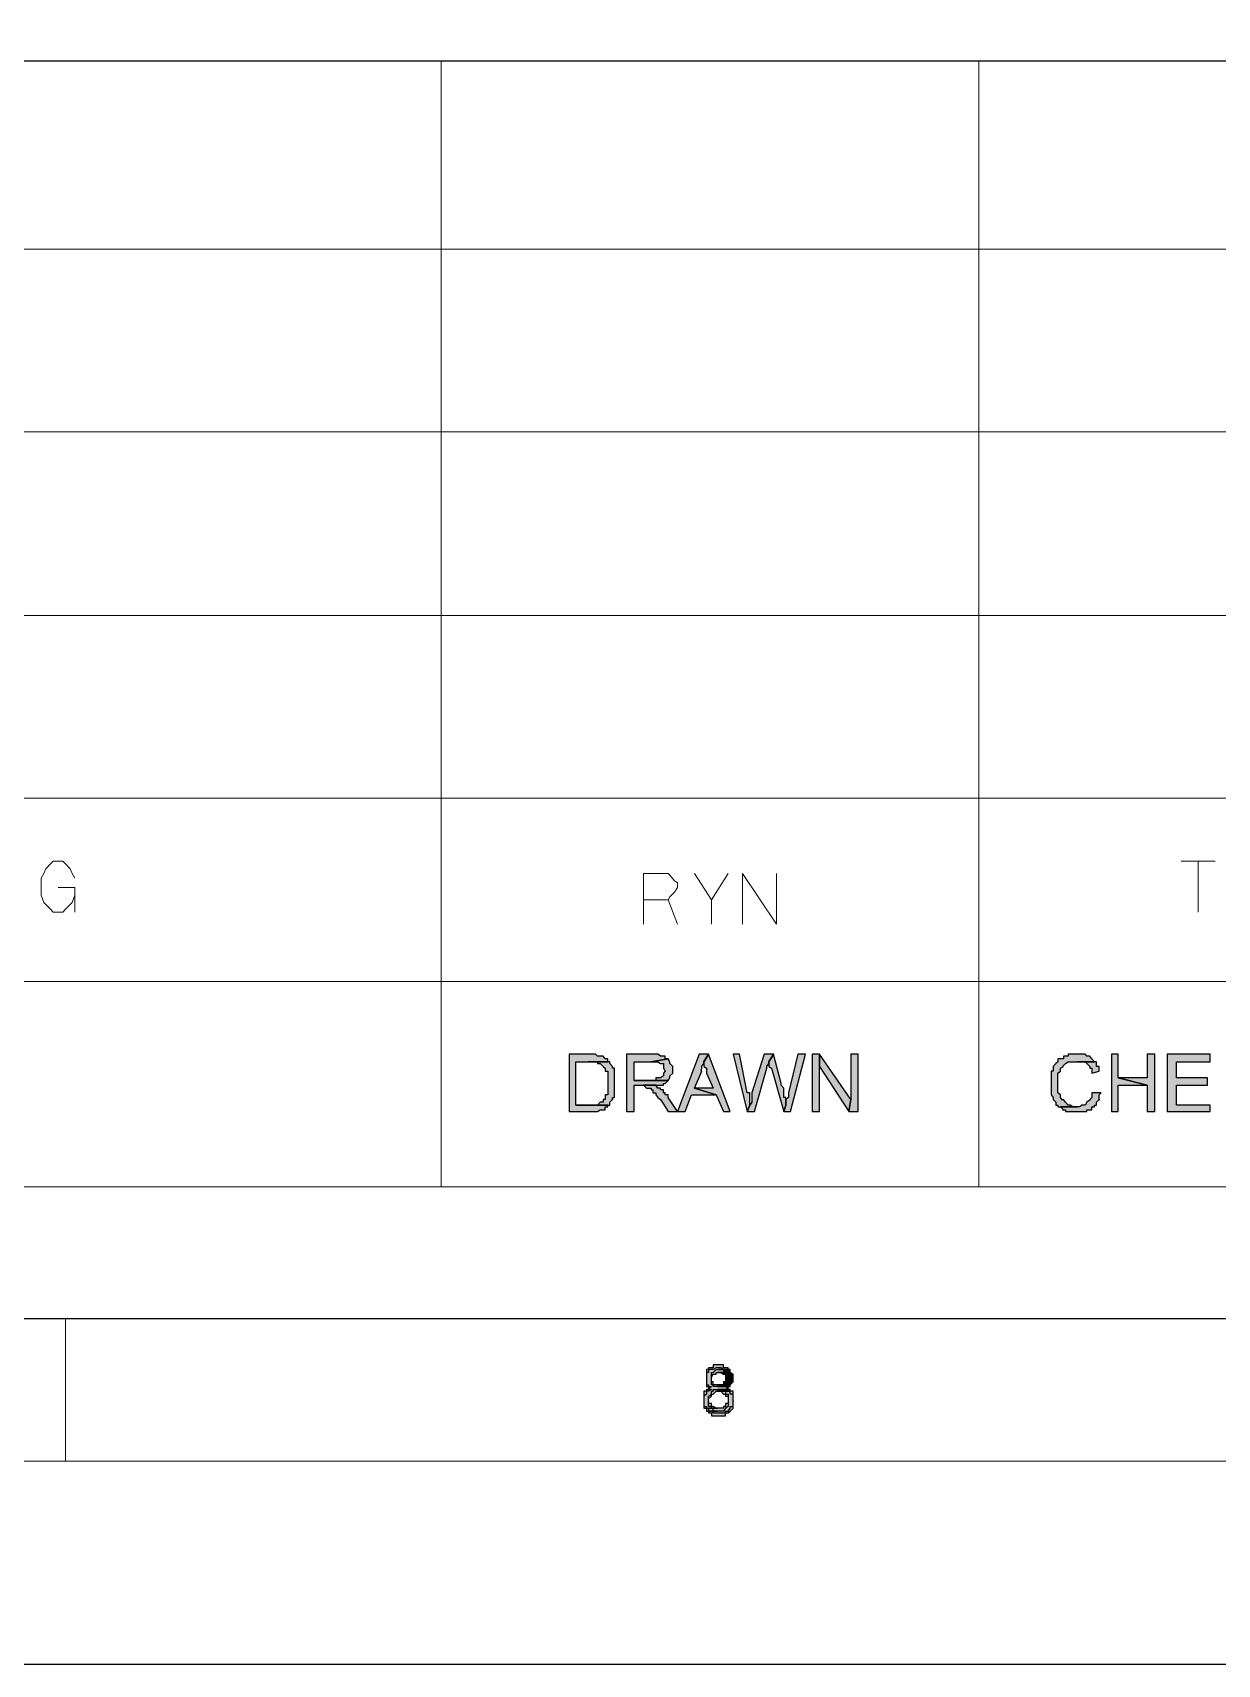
# Model space of a CAD drawing. Header units: millimetres. Extents: x 3 to 291, y 6 to 496.
# Drawn here: x 170.15 to 190.97, y 292.69 to 321.36 of the extents above; entities that cross this region are included whole.
import ezdxf

# ---------------------------------------------------------------- set-up
doc = ezdxf.new("R2010")
doc.units = ezdxf.units.MM
doc.layers.get('0').update_dxf_attribs({"linetype": 'CONTINUOUS'})

msp = doc.modelspace()

# ---------------------------------------------------------------- hatches: boundary and pattern name
for points in [[(179.907, 303.413), (179.576, 303.413), (179.576, 302.404), (179.907, 302.404), (179.956, 302.404), (179.99, 302.404), (180.039, 302.404), (180.072, 302.404), (180.122, 302.437), (180.172, 302.437), (180.205, 302.437), (180.205, 302.486), (180.254, 302.486), (180.254, 302.519), (179.692, 302.519), (179.692, 303.28), (179.907, 303.28), (180.254, 303.28), (180.254, 303.33), (180.205, 303.33), (180.172, 303.38), (180.122, 303.38), (180.072, 303.38), (180.039, 303.413), (179.99, 303.413), (179.956, 303.413)], [(181.015, 303.413), (180.585, 303.413), (180.585, 302.404), (180.717, 302.404), (180.717, 302.867), (180.883, 302.867), (181.098, 302.867), (181.131, 302.867), (181.181, 302.867), (181.23, 302.867), (181.23, 302.9), (181.263, 302.9), (181.313, 302.95), (180.717, 302.95), (180.717, 303.28), (181.015, 303.28), (181.313, 303.33), (181.263, 303.33), (181.263, 303.38), (181.23, 303.38), (181.181, 303.38), (181.131, 303.413), (181.098, 303.413), (181.048, 303.413)], [(181.313, 303.33), (181.015, 303.28), (181.048, 303.28), (181.098, 303.28), (181.131, 303.28), (181.181, 303.247), (181.23, 303.247), (181.23, 303.198), (181.23, 303.165), (181.263, 303.115), (181.23, 303.082), (181.23, 303.032), (181.181, 302.999), (181.131, 302.999), (181.098, 302.999), (181.098, 302.95), (181.048, 302.95), (181.015, 302.95), (180.717, 302.95), (181.313, 302.95), (181.346, 302.999), (181.346, 303.032), (181.396, 303.082), (181.396, 303.115), (181.396, 303.165), (181.396, 303.198), (181.346, 303.247), (181.346, 303.28)], [(182.025, 303.413), (181.859, 303.413), (181.479, 302.404), (181.611, 302.404), (181.727, 302.701), (182.157, 302.701), (181.776, 302.817), (181.909, 303.115), (181.892, 303.115), (181.909, 303.165), (181.909, 303.198), (181.892, 303.198), (181.942, 303.247), (181.942, 303.28)], [(182.025, 303.413), (181.942, 303.28), (181.942, 303.247), (181.942, 303.198), (181.991, 303.165), (181.991, 303.115), (181.991, 303.082), (182.107, 302.817), (181.776, 302.817), (182.157, 302.701), (182.289, 302.404), (182.405, 302.404)], [(182.57, 303.413), (182.455, 303.413), (182.703, 302.404), (182.752, 302.519), (182.752, 302.569), (182.752, 302.619), (182.752, 302.652), (182.752, 302.701), (182.752, 302.734), (182.703, 302.734)], [(183.166, 303.413), (183.001, 303.413), (182.786, 302.734), (182.786, 302.701), (182.786, 302.652), (182.786, 302.619), (182.786, 302.569), (182.752, 302.519), (182.703, 302.404), (182.835, 302.404), (183.05, 303.165), (183.05, 303.198), (183.083, 303.247), (183.083, 303.28)], [(183.166, 303.413), (183.083, 303.28), (183.083, 303.247), (183.083, 303.198), (183.133, 303.165), (183.348, 302.404), (183.381, 302.519), (183.381, 302.569), (183.381, 302.619), (183.381, 302.652), (183.348, 302.652), (183.348, 302.701), (183.348, 302.734), (183.348, 302.784), (183.348, 302.817), (183.298, 302.867), (183.298, 302.9)], [(183.729, 303.413), (183.596, 303.413), (183.431, 302.734), (183.431, 302.701), (183.431, 302.652), (183.381, 302.619), (183.381, 302.569), (183.381, 302.519), (183.348, 302.404), (183.464, 302.404)], [(183.977, 303.413), (183.844, 303.413), (183.844, 302.404), (183.977, 302.404), (183.977, 303.198)], [(183.977, 303.413), (183.977, 303.198), (184.49, 302.404), (184.523, 302.619)], [(184.655, 303.413), (184.523, 303.413), (184.523, 302.619), (184.49, 302.404), (184.655, 302.404)], [(188.51, 303.413), (188.46, 303.413), (188.427, 303.413), (188.378, 303.413), (188.345, 303.413), (188.345, 303.38), (188.295, 303.38), (188.262, 303.38), (188.262, 303.33), (188.212, 303.33), (188.163, 303.33), (188.163, 303.28), (188.129, 303.247), (188.08, 303.198), (188.08, 303.165), (188.08, 303.115), (188.047, 303.115), (188.047, 303.082), (188.047, 303.032), (188.047, 302.999), (188.047, 302.95), (188.047, 302.9), (188.047, 302.867), (188.047, 302.817), (188.047, 302.784), (188.047, 302.734), (188.047, 302.701), (188.08, 302.652), (188.08, 302.619), (188.129, 302.569), (188.129, 302.519), (188.163, 302.519), (188.163, 302.486), (188.212, 302.486), (188.51, 302.486), (188.46, 302.486), (188.427, 302.486), (188.378, 302.519), (188.345, 302.519), (188.295, 302.569), (188.262, 302.619), (188.245, 302.602), (188.212, 302.652), (188.212, 302.701), (188.163, 302.734), (188.163, 302.784), (188.163, 302.817), (188.163, 302.867), (188.163, 302.9), (188.163, 302.95), (188.163, 302.999), (188.163, 303.032), (188.163, 303.082), (188.212, 303.115), (188.212, 303.165), (188.262, 303.198), (188.245, 303.198), (188.295, 303.247), (188.345, 303.28), (188.378, 303.28), (188.427, 303.28), (188.46, 303.28), (188.51, 303.28), (188.808, 303.28), (188.758, 303.33), (188.725, 303.38), (188.675, 303.38), (188.642, 303.413), (188.593, 303.413), (188.543, 303.413)], [(189.221, 303.413), (189.106, 303.413), (189.106, 302.404), (189.221, 302.404), (189.221, 302.867), (189.734, 302.867), (189.221, 302.999)], [(189.867, 303.413), (189.734, 303.413), (189.734, 302.999), (189.221, 302.999), (189.734, 302.867), (189.734, 302.404), (189.867, 302.404)], [(190.843, 303.413), (190.082, 303.413), (190.082, 302.404), (190.843, 302.404), (190.843, 302.519), (190.247, 302.519), (190.247, 302.867), (190.793, 302.867), (190.793, 302.999), (190.247, 302.999), (190.247, 303.28), (190.843, 303.28)], [(180.254, 303.28), (179.907, 303.28), (179.956, 303.28), (179.99, 303.28), (180.039, 303.28), (180.072, 303.28), (180.072, 303.247), (180.122, 303.247), (180.172, 303.198), (180.205, 303.165), (180.205, 303.115), (180.254, 303.115), (180.254, 303.082), (180.254, 303.032), (180.254, 302.999), (180.254, 302.95), (180.254, 302.9), (180.254, 302.867), (180.254, 302.817), (180.254, 302.784), (180.254, 302.734), (180.254, 302.701), (180.205, 302.701), (180.205, 302.652), (180.205, 302.619), (180.172, 302.619), (180.172, 302.569), (180.122, 302.569), (180.072, 302.519), (180.039, 302.519), (179.99, 302.519), (179.956, 302.519), (179.907, 302.519), (179.692, 302.519), (180.254, 302.519), (180.287, 302.519), (180.287, 302.569), (180.337, 302.619), (180.337, 302.602), (180.337, 302.652), (180.37, 302.652), (180.37, 302.701), (180.37, 302.734), (180.37, 302.784), (180.37, 302.817), (180.37, 302.867), (180.37, 302.9), (180.37, 302.95), (180.37, 302.999), (180.37, 303.032), (180.37, 303.082), (180.37, 303.115), (180.37, 303.165), (180.337, 303.165), (180.337, 303.198), (180.287, 303.247), (180.287, 303.28)], [(188.808, 303.28), (188.51, 303.28), (188.543, 303.28), (188.593, 303.28), (188.642, 303.28), (188.675, 303.247), (188.725, 303.198), (188.725, 303.165), (188.758, 303.165), (188.758, 303.115), (188.758, 303.082), (188.891, 303.115), (188.891, 303.165), (188.891, 303.198), (188.841, 303.198), (188.841, 303.247), (188.841, 303.28)], [(181.098, 302.867), (180.883, 302.867), (180.933, 302.817), (180.966, 302.817), (181.015, 302.817), (181.015, 302.784), (181.048, 302.784), (181.048, 302.734), (181.098, 302.734), (181.098, 302.701), (181.131, 302.652), (181.181, 302.619), (181.313, 302.404), (181.479, 302.404), (181.313, 302.652), (181.313, 302.701), (181.263, 302.701), (181.263, 302.734), (181.23, 302.734), (181.23, 302.784), (181.181, 302.784), (181.181, 302.817), (181.131, 302.817)], [(188.758, 302.734), (188.758, 302.701), (188.758, 302.652), (188.725, 302.619), (188.725, 302.602), (188.675, 302.569), (188.642, 302.519), (188.593, 302.519), (188.543, 302.486), (188.51, 302.486), (188.212, 302.486), (188.262, 302.437), (188.245, 302.437), (188.295, 302.437), (188.295, 302.404), (188.345, 302.404), (188.378, 302.404), (188.427, 302.404), (188.46, 302.404), (188.51, 302.404), (188.543, 302.404), (188.593, 302.404), (188.642, 302.404), (188.675, 302.404), (188.675, 302.437), (188.725, 302.437), (188.758, 302.437), (188.758, 302.486), (188.808, 302.486), (188.808, 302.519), (188.841, 302.519), (188.841, 302.569), (188.891, 302.619), (188.891, 302.602), (188.891, 302.652), (188.891, 302.701), (188.924, 302.734)], [(182.19, 297.953), (182.157, 297.953), (182.107, 297.953), (182.107, 297.903), (182.074, 297.903), (182.025, 297.903), (182.025, 297.87), (181.991, 297.87), (181.991, 297.821), (181.991, 297.788), (181.991, 297.738), (181.991, 297.705), (181.991, 297.655), (181.991, 297.606), (182.025, 297.606), (182.025, 297.573), (182.074, 297.573), (182.025, 297.523), (181.991, 297.523), (181.991, 297.49), (181.942, 297.49), (181.942, 297.44), (181.942, 297.407), (181.942, 297.357), (181.942, 297.324), (181.942, 297.275), (181.942, 297.225), (181.991, 297.225), (181.991, 297.192), (182.025, 297.192), (182.19, 297.192), (182.157, 297.192), (182.107, 297.225), (182.074, 297.225), (182.074, 297.275), (182.025, 297.275), (182.025, 297.324), (182.025, 297.308), (182.025, 297.357), (182.025, 297.407), (182.074, 297.44), (182.074, 297.49), (182.107, 297.49), (182.107, 297.523), (182.157, 297.523), (182.19, 297.523), (182.405, 297.523), (182.372, 297.523), (182.322, 297.573), (182.372, 297.573), (182.372, 297.606), (182.19, 297.606), (182.157, 297.606), (182.107, 297.606), (182.107, 297.655), (182.074, 297.655), (182.074, 297.705), (182.074, 297.738), (182.074, 297.788), (182.074, 297.821), (182.107, 297.821), (182.157, 297.87), (182.19, 297.87), (182.405, 297.87), (182.372, 297.87), (182.372, 297.903), (182.322, 297.903), (182.289, 297.903), (182.289, 297.953), (182.24, 297.953)], [(182.19, 297.903), (182.157, 297.903), (182.107, 297.87), (182.074, 297.87), (182.025, 297.87), (182.025, 297.821), (181.991, 297.821), (181.991, 297.788), (181.991, 297.738), (181.991, 297.705), (181.991, 297.655), (181.991, 297.606), (181.991, 297.573), (182.025, 297.573), (182.025, 297.523), (182.074, 297.523), (182.025, 297.49), (181.991, 297.49), (181.991, 297.44), (181.942, 297.407), (181.942, 297.357), (181.942, 297.324), (181.942, 297.308), (181.942, 297.275), (181.942, 297.225), (181.942, 297.192), (181.991, 297.192), (181.991, 297.142), (182.025, 297.142), (182.19, 297.142), (182.157, 297.142), (182.107, 297.142), (182.107, 297.192), (182.074, 297.192), (182.074, 297.225), (182.025, 297.225), (182.025, 297.275), (182.025, 297.324), (182.025, 297.308), (182.025, 297.357), (182.074, 297.407), (182.074, 297.44), (182.107, 297.44), (182.157, 297.49), (182.19, 297.49), (182.405, 297.49), (182.372, 297.49), (182.322, 297.523), (182.372, 297.523), (182.372, 297.573), (182.19, 297.573), (182.157, 297.573), (182.107, 297.573), (182.107, 297.606), (182.074, 297.606), (182.074, 297.655), (182.074, 297.705), (182.074, 297.738), (182.107, 297.788), (182.157, 297.788), (182.157, 297.821), (182.19, 297.821), (182.405, 297.821), (182.372, 297.821), (182.372, 297.87), (182.322, 297.87), (182.289, 297.87), (182.24, 297.903)], [(182.405, 297.87), (182.19, 297.87), (182.24, 297.87), (182.289, 297.87), (182.289, 297.821), (182.322, 297.821), (182.322, 297.788), (182.322, 297.738), (182.322, 297.705), (182.322, 297.655), (182.289, 297.655), (182.289, 297.606), (182.24, 297.606), (182.19, 297.606), (182.372, 297.606), (182.405, 297.606), (182.405, 297.655), (182.455, 297.705), (182.455, 297.738), (182.455, 297.788), (182.405, 297.821)], [(182.405, 297.821), (182.19, 297.821), (182.24, 297.821), (182.289, 297.788), (182.322, 297.788), (182.322, 297.738), (182.322, 297.705), (182.322, 297.655), (182.322, 297.606), (182.289, 297.606), (182.289, 297.573), (182.24, 297.573), (182.19, 297.573), (182.372, 297.573), (182.405, 297.573), (182.405, 297.606), (182.455, 297.655), (182.455, 297.705), (182.455, 297.738), (182.405, 297.738), (182.405, 297.788)], [(182.405, 297.523), (182.19, 297.523), (182.24, 297.523), (182.289, 297.523), (182.289, 297.49), (182.322, 297.49), (182.322, 297.44), (182.372, 297.44), (182.372, 297.407), (182.372, 297.357), (182.372, 297.324), (182.372, 297.308), (182.372, 297.275), (182.322, 297.275), (182.322, 297.225), (182.289, 297.225), (182.289, 297.192), (182.24, 297.192), (182.19, 297.192), (182.025, 297.192), (182.025, 297.142), (182.074, 297.142), (182.107, 297.109), (182.157, 297.109), (182.19, 297.109), (182.24, 297.109), (182.289, 297.109), (182.322, 297.109), (182.322, 297.142), (182.372, 297.142), (182.405, 297.192), (182.405, 297.225), (182.455, 297.225), (182.455, 297.275), (182.455, 297.324), (182.455, 297.308), (182.455, 297.357), (182.455, 297.407), (182.455, 297.44), (182.455, 297.49), (182.405, 297.49)], [(182.405, 297.49), (182.19, 297.49), (182.24, 297.49), (182.289, 297.44), (182.322, 297.44), (182.322, 297.407), (182.372, 297.407), (182.372, 297.357), (182.372, 297.324), (182.372, 297.308), (182.372, 297.275), (182.372, 297.225), (182.322, 297.192), (182.289, 297.142), (182.24, 297.142), (182.19, 297.142), (182.025, 297.142), (182.025, 297.109), (182.074, 297.109), (182.074, 297.06), (182.107, 297.06), (182.157, 297.06), (182.19, 297.06), (182.24, 297.06), (182.289, 297.06), (182.322, 297.06), (182.322, 297.109), (182.372, 297.109), (182.405, 297.142), (182.455, 297.192), (182.455, 297.225), (182.455, 297.275), (182.455, 297.324), (182.455, 297.308), (182.455, 297.357), (182.455, 297.407), (182.455, 297.44), (182.405, 297.44)]]:
    msp.add_hatch(color=7).paths.add_polyline_path(points)

# ---------------------------------------------------------------- linework, layer by layer
at = {"color": 7, "linetype": 'Continuous', "lineweight": 25}
for points in [[(3.044, 496.423), (291.468, 496.423), (291.468, 292.692), (3.044, 292.692)], [(9.017, 490.616), (285.495, 490.616), (285.495, 298.764), (9.017, 298.764)]]:
    msp.add_lwpolyline(points, close=True, dxfattribs=at)
at = {"color": 7, "linetype": 'Continuous', "lineweight": 5}
msp.add_lwpolyline([(6.552, 493.031), (287.96, 493.031), (287.96, 296.265), (6.552, 296.265)], close=True, dxfattribs=at)
at = {"color": 7, "linetype": 'Continuous', "lineweight": 25}
msp.add_lwpolyline([(9.017, 320.867), (285.495, 320.867), (285.495, 320.867)], dxfattribs=at)
at = {"color": 7, "linetype": 'Continuous', "lineweight": 5}
for points in [[(128.618, 320.867), (199.909, 320.867), (199.909, 320.867)], [(177.326, 320.867), (177.326, 301.08), (177.326, 301.08)], [(186.773, 320.867), (186.773, 301.08), (186.773, 301.08)], [(128.618, 317.558), (205.617, 317.558), (205.617, 317.558)], [(128.618, 314.349), (205.617, 314.349), (205.617, 314.349)], [(128.618, 311.123), (205.617, 311.123), (205.617, 311.123)], [(128.618, 307.913), (205.617, 307.913), (205.617, 307.913)], [(128.618, 304.687), (205.617, 304.687), (205.617, 304.687)], [(128.618, 301.08), (205.617, 301.08), (205.617, 301.08)], [(170.724, 296.299), (170.724, 298.764), (170.724, 298.764)], [(170.724, 296.265), (170.724, 298.714), (170.724, 298.714)]]:
    msp.add_lwpolyline(points, dxfattribs=at)
at = {"color": 7, "linetype": 'Continuous', "lineweight": 20}
for points in [[(170.89, 306.507), (170.84, 306.589), (170.807, 306.672), (170.724, 306.755), (170.675, 306.804), (170.509, 306.804), (170.46, 306.755), (170.377, 306.672), (170.344, 306.589), (170.294, 306.507), (170.294, 306.209), (170.344, 306.076), (170.377, 306.043), (170.46, 305.961), (170.509, 305.911), (170.675, 305.911), (170.724, 305.961), (170.807, 306.043), (170.84, 306.076), (170.89, 306.209)], [(170.89, 306.507), (170.84, 306.589), (170.807, 306.672), (170.724, 306.755), (170.675, 306.804), (170.509, 306.804), (170.46, 306.755), (170.377, 306.672), (170.344, 306.589), (170.294, 306.507), (170.294, 306.209), (170.344, 306.076), (170.377, 306.043), (170.46, 305.961), (170.509, 305.911), (170.675, 305.911), (170.724, 305.961), (170.807, 306.043), (170.84, 306.076), (170.89, 306.209)], [(190.33, 306.804), (190.926, 306.804), (190.926, 306.804)], [(190.628, 305.911), (190.628, 306.804), (190.628, 306.804)], [(180.883, 305.696), (180.883, 306.589), (181.313, 306.589), (181.346, 306.556), (181.429, 306.457), (181.479, 306.424), (181.479, 306.341), (181.429, 306.258), (181.346, 306.176), (181.313, 306.126), (180.883, 306.126)], [(182.074, 305.696), (182.074, 306.126), (181.776, 306.589)], [(182.372, 306.589), (182.074, 306.126), (182.074, 306.126)], [(182.62, 305.696), (182.62, 306.589), (183.216, 305.696), (183.216, 306.589)], [(170.592, 306.341), (170.89, 306.341), (170.89, 305.911)], [(170.592, 306.341), (170.89, 306.341), (170.89, 305.911)], [(181.313, 306.126), (181.479, 305.696), (181.479, 305.696)]]:
    msp.add_lwpolyline(points, dxfattribs=at)
at = {"color": 7, "linetype": 'Continuous', "lineweight": -2}
for points in [[(179.907, 303.413), (179.576, 303.413), (179.576, 302.404), (179.907, 302.404), (179.956, 302.404), (179.99, 302.404), (179.99, 302.404), (180.039, 302.404), (180.072, 302.404), (180.072, 302.404), (180.122, 302.437), (180.122, 302.437), (180.172, 302.437), (180.205, 302.437), (180.205, 302.486), (180.205, 302.486), (180.254, 302.486), (180.254, 302.519), (179.692, 302.519), (179.692, 303.28), (179.907, 303.28), (180.254, 303.28), (180.254, 303.33), (180.205, 303.33), (180.205, 303.33), (180.172, 303.38), (180.172, 303.38), (180.122, 303.38), (180.072, 303.38), (180.072, 303.38), (180.072, 303.38), (180.039, 303.413), (179.99, 303.413), (179.99, 303.413), (179.956, 303.413)], [(181.015, 303.413), (180.585, 303.413), (180.585, 302.404), (180.717, 302.404), (180.717, 302.867), (180.883, 302.867), (181.098, 302.867), (181.131, 302.867), (181.131, 302.867), (181.181, 302.867), (181.23, 302.867), (181.23, 302.9), (181.263, 302.9), (181.263, 302.9), (181.313, 302.95), (181.313, 302.95), (181.313, 302.95), (180.717, 302.95), (180.717, 303.28), (181.015, 303.28), (181.313, 303.33), (181.313, 303.33), (181.263, 303.33), (181.263, 303.38), (181.23, 303.38), (181.23, 303.38), (181.181, 303.38), (181.181, 303.38), (181.131, 303.413), (181.131, 303.413), (181.098, 303.413), (181.048, 303.413)], [(181.313, 303.33), (181.015, 303.28), (181.048, 303.28), (181.048, 303.28), (181.098, 303.28), (181.131, 303.28), (181.131, 303.28), (181.181, 303.247), (181.181, 303.247), (181.23, 303.247), (181.23, 303.198), (181.23, 303.198), (181.23, 303.165), (181.263, 303.115), (181.263, 303.115), (181.23, 303.082), (181.23, 303.082), (181.23, 303.032), (181.23, 303.032), (181.181, 302.999), (181.181, 302.999), (181.131, 302.999), (181.131, 302.999), (181.098, 302.999), (181.098, 302.95), (181.048, 302.95), (181.048, 302.95), (181.015, 302.95), (180.717, 302.95), (181.313, 302.95), (181.346, 302.999), (181.346, 302.999), (181.346, 303.032), (181.346, 303.032), (181.396, 303.082), (181.396, 303.115), (181.396, 303.115), (181.396, 303.165), (181.396, 303.165), (181.396, 303.198), (181.346, 303.247), (181.346, 303.247), (181.346, 303.28), (181.346, 303.28)], [(182.025, 303.413), (181.859, 303.413), (181.479, 302.404), (181.611, 302.404), (181.727, 302.701), (182.157, 302.701), (181.776, 302.817), (181.909, 303.115), (181.892, 303.115), (181.892, 303.115), (181.909, 303.165), (181.909, 303.198), (181.892, 303.198), (181.942, 303.247), (181.942, 303.28), (181.942, 303.28)], [(182.025, 303.413), (181.942, 303.28), (181.942, 303.28), (181.942, 303.247), (181.942, 303.247), (181.942, 303.198), (181.991, 303.165), (181.991, 303.165), (181.991, 303.115), (181.991, 303.082), (182.107, 302.817), (181.776, 302.817), (182.157, 302.701), (182.289, 302.404), (182.405, 302.404)], [(182.57, 303.413), (182.455, 303.413), (182.703, 302.404), (182.752, 302.519), (182.752, 302.569), (182.752, 302.569), (182.752, 302.619), (182.752, 302.652), (182.752, 302.652), (182.752, 302.701), (182.752, 302.734), (182.703, 302.734)], [(183.166, 303.413), (183.001, 303.413), (182.786, 302.734), (182.786, 302.734), (182.786, 302.701), (182.786, 302.701), (182.786, 302.652), (182.786, 302.619), (182.786, 302.569), (182.752, 302.519), (182.703, 302.404), (182.835, 302.404), (183.05, 303.165), (183.05, 303.165), (183.05, 303.198), (183.05, 303.198), (183.083, 303.247), (183.083, 303.28)], [(183.166, 303.413), (183.083, 303.28), (183.083, 303.28), (183.083, 303.247), (183.083, 303.247), (183.083, 303.198), (183.133, 303.165), (183.348, 302.404), (183.381, 302.519), (183.381, 302.569), (183.381, 302.569), (183.381, 302.619), (183.381, 302.652), (183.348, 302.652), (183.348, 302.701), (183.348, 302.734), (183.348, 302.734), (183.348, 302.784), (183.348, 302.817), (183.348, 302.817), (183.298, 302.867), (183.298, 302.9)], [(183.729, 303.413), (183.596, 303.413), (183.431, 302.734), (183.431, 302.734), (183.431, 302.701), (183.431, 302.652), (183.431, 302.652), (183.381, 302.619), (183.381, 302.569), (183.381, 302.569), (183.381, 302.519), (183.348, 302.404), (183.464, 302.404)], [(183.977, 303.413), (183.844, 303.413), (183.844, 302.404), (183.977, 302.404), (183.977, 303.198)], [(183.977, 303.413), (183.977, 303.198), (184.49, 302.404), (184.523, 302.619)], [(184.655, 303.413), (184.523, 303.413), (184.523, 302.619), (184.49, 302.404), (184.655, 302.404)], [(188.51, 303.413), (188.51, 303.413), (188.46, 303.413), (188.427, 303.413), (188.427, 303.413), (188.378, 303.413), (188.345, 303.413), (188.345, 303.38), (188.295, 303.38), (188.295, 303.38), (188.262, 303.38), (188.262, 303.33), (188.212, 303.33), (188.163, 303.33), (188.163, 303.28), (188.163, 303.28), (188.129, 303.247), (188.129, 303.247), (188.08, 303.198), (188.08, 303.165), (188.08, 303.165), (188.08, 303.165), (188.08, 303.115), (188.047, 303.115), (188.047, 303.082), (188.047, 303.032), (188.047, 303.032), (188.047, 302.999), (188.047, 302.95), (188.047, 302.95), (188.047, 302.9), (188.047, 302.867), (188.047, 302.867), (188.047, 302.817), (188.047, 302.784), (188.047, 302.784), (188.047, 302.734), (188.047, 302.734), (188.047, 302.701), (188.08, 302.652), (188.08, 302.652), (188.08, 302.619), (188.129, 302.569), (188.129, 302.569), (188.129, 302.519), (188.163, 302.519), (188.163, 302.486), (188.212, 302.486), (188.51, 302.486), (188.46, 302.486), (188.46, 302.486), (188.427, 302.486), (188.378, 302.519), (188.378, 302.519), (188.345, 302.519), (188.345, 302.519), (188.295, 302.569), (188.295, 302.569), (188.262, 302.619), (188.245, 302.602), (188.212, 302.652), (188.212, 302.652), (188.212, 302.701), (188.212, 302.701), (188.212, 302.701), (188.163, 302.734), (188.163, 302.784), (188.163, 302.784), (188.163, 302.817), (188.163, 302.867), (188.163, 302.867), (188.163, 302.9), (188.163, 302.95), (188.163, 302.95), (188.163, 302.999), (188.163, 303.032), (188.163, 303.032), (188.163, 303.082), (188.212, 303.115), (188.212, 303.115), (188.212, 303.165), (188.212, 303.165), (188.262, 303.198), (188.245, 303.198), (188.295, 303.247), (188.295, 303.247), (188.295, 303.247), (188.345, 303.28), (188.345, 303.28), (188.378, 303.28), (188.427, 303.28), (188.427, 303.28), (188.46, 303.28), (188.51, 303.28), (188.808, 303.28), (188.758, 303.33), (188.758, 303.33), (188.725, 303.38), (188.725, 303.38), (188.675, 303.38), (188.675, 303.38), (188.642, 303.413), (188.642, 303.413), (188.593, 303.413), (188.543, 303.413), (188.543, 303.413)], [(189.221, 303.413), (189.106, 303.413), (189.106, 302.404), (189.221, 302.404), (189.221, 302.867), (189.734, 302.867), (189.221, 302.999)], [(189.867, 303.413), (189.734, 303.413), (189.734, 302.999), (189.221, 302.999), (189.734, 302.867), (189.734, 302.404), (189.867, 302.404)], [(190.843, 303.413), (190.082, 303.413), (190.082, 302.404), (190.843, 302.404), (190.843, 302.519), (190.247, 302.519), (190.247, 302.867), (190.793, 302.867), (190.793, 302.999), (190.247, 302.999), (190.247, 303.28), (190.843, 303.28)], [(180.254, 303.28), (179.907, 303.28), (179.907, 303.28), (179.956, 303.28), (179.99, 303.28), (179.99, 303.28), (180.039, 303.28), (180.072, 303.28), (180.072, 303.247), (180.072, 303.247), (180.122, 303.247), (180.122, 303.247), (180.172, 303.198), (180.172, 303.198), (180.205, 303.165), (180.205, 303.165), (180.205, 303.115), (180.254, 303.115), (180.254, 303.082), (180.254, 303.082), (180.254, 303.032), (180.254, 302.999), (180.254, 302.999), (180.254, 302.95), (180.254, 302.9), (180.254, 302.867), (180.254, 302.867), (180.254, 302.817), (180.254, 302.784), (180.254, 302.784), (180.254, 302.734), (180.254, 302.701), (180.254, 302.701), (180.205, 302.701), (180.205, 302.652), (180.205, 302.619), (180.172, 302.619), (180.172, 302.569), (180.172, 302.569), (180.122, 302.569), (180.072, 302.519), (180.072, 302.519), (180.039, 302.519), (180.039, 302.519), (179.99, 302.519), (179.99, 302.519), (179.956, 302.519), (179.907, 302.519), (179.692, 302.519), (180.254, 302.519), (180.287, 302.519), (180.287, 302.569), (180.287, 302.569), (180.337, 302.619), (180.337, 302.602), (180.337, 302.652), (180.37, 302.652), (180.37, 302.701), (180.37, 302.701), (180.37, 302.734), (180.37, 302.784), (180.37, 302.784), (180.37, 302.817), (180.37, 302.867), (180.37, 302.867), (180.37, 302.9), (180.37, 302.9), (180.37, 302.95), (180.37, 302.999), (180.37, 303.032), (180.37, 303.032), (180.37, 303.082), (180.37, 303.082), (180.37, 303.115), (180.37, 303.165), (180.337, 303.165), (180.337, 303.198), (180.337, 303.198), (180.287, 303.247), (180.287, 303.247), (180.287, 303.28)], [(188.808, 303.28), (188.51, 303.28), (188.51, 303.28), (188.543, 303.28), (188.543, 303.28), (188.593, 303.28), (188.642, 303.28), (188.642, 303.28), (188.675, 303.247), (188.675, 303.247), (188.725, 303.198), (188.725, 303.198), (188.725, 303.165), (188.758, 303.165), (188.758, 303.115), (188.758, 303.082), (188.891, 303.115), (188.891, 303.165), (188.891, 303.165), (188.891, 303.198), (188.841, 303.198), (188.841, 303.247), (188.841, 303.28)], [(181.098, 302.867), (180.883, 302.867), (180.883, 302.867), (180.933, 302.817), (180.933, 302.817), (180.966, 302.817), (180.966, 302.817), (181.015, 302.817), (181.015, 302.817), (181.015, 302.784), (181.048, 302.784), (181.048, 302.734), (181.098, 302.734), (181.098, 302.701), (181.098, 302.701), (181.131, 302.652), (181.131, 302.652), (181.181, 302.619), (181.313, 302.404), (181.479, 302.404), (181.313, 302.652), (181.313, 302.701), (181.263, 302.701), (181.263, 302.734), (181.23, 302.734), (181.23, 302.784), (181.181, 302.784), (181.181, 302.817), (181.181, 302.817), (181.131, 302.817), (181.131, 302.817)], [(188.758, 302.734), (188.758, 302.734), (188.758, 302.734), (188.758, 302.701), (188.758, 302.652), (188.758, 302.652), (188.725, 302.619), (188.725, 302.602), (188.675, 302.569), (188.675, 302.569), (188.675, 302.569), (188.642, 302.519), (188.642, 302.519), (188.593, 302.519), (188.593, 302.519), (188.543, 302.486), (188.51, 302.486), (188.51, 302.486), (188.212, 302.486), (188.212, 302.486), (188.262, 302.437), (188.245, 302.437), (188.295, 302.437), (188.295, 302.404), (188.345, 302.404), (188.345, 302.404), (188.378, 302.404), (188.427, 302.404), (188.427, 302.404), (188.46, 302.404), (188.51, 302.404), (188.51, 302.404), (188.543, 302.404), (188.543, 302.404), (188.593, 302.404), (188.642, 302.404), (188.642, 302.404), (188.675, 302.404), (188.675, 302.437), (188.725, 302.437), (188.758, 302.437), (188.758, 302.486), (188.758, 302.486), (188.808, 302.486), (188.808, 302.519), (188.841, 302.519), (188.841, 302.569), (188.841, 302.569), (188.891, 302.619), (188.891, 302.602), (188.891, 302.652), (188.891, 302.701), (188.924, 302.734)], [(182.19, 297.953), (182.19, 297.953), (182.157, 297.953), (182.157, 297.953), (182.107, 297.953), (182.107, 297.903), (182.074, 297.903), (182.074, 297.903), (182.025, 297.903), (182.025, 297.87), (182.025, 297.87), (181.991, 297.87), (181.991, 297.821), (181.991, 297.821), (181.991, 297.788), (181.991, 297.788), (181.991, 297.738), (181.991, 297.738), (181.991, 297.705), (181.991, 297.705), (181.991, 297.655), (181.991, 297.655), (181.991, 297.606), (181.991, 297.606), (182.025, 297.606), (182.025, 297.606), (182.025, 297.573), (182.074, 297.573), (182.074, 297.573), (182.074, 297.573), (182.074, 297.573), (182.025, 297.523), (182.025, 297.523), (181.991, 297.523), (181.991, 297.523), (181.991, 297.49), (181.991, 297.49), (181.942, 297.49), (181.942, 297.44), (181.942, 297.44), (181.942, 297.407), (181.942, 297.407), (181.942, 297.357), (181.942, 297.357), (181.942, 297.324), (181.942, 297.275), (181.942, 297.275), (181.942, 297.225), (181.991, 297.225), (181.991, 297.225), (181.991, 297.192), (182.025, 297.192), (182.19, 297.192), (182.19, 297.192), (182.157, 297.192), (182.157, 297.192), (182.107, 297.225), (182.107, 297.225), (182.074, 297.225), (182.074, 297.275), (182.074, 297.275), (182.025, 297.275), (182.025, 297.324), (182.025, 297.308), (182.025, 297.357), (182.025, 297.357), (182.025, 297.407), (182.025, 297.407), (182.074, 297.44), (182.074, 297.44), (182.074, 297.49), (182.107, 297.49), (182.107, 297.49), (182.107, 297.523), (182.157, 297.523), (182.19, 297.523), (182.19, 297.523), (182.405, 297.523), (182.372, 297.523), (182.372, 297.523), (182.322, 297.573), (182.322, 297.573), (182.322, 297.573), (182.322, 297.573), (182.372, 297.573), (182.372, 297.606), (182.19, 297.606), (182.19, 297.606), (182.157, 297.606), (182.157, 297.606), (182.107, 297.606), (182.107, 297.655), (182.107, 297.655), (182.074, 297.655), (182.074, 297.705), (182.074, 297.705), (182.074, 297.738), (182.074, 297.738), (182.074, 297.788), (182.074, 297.788), (182.074, 297.821), (182.107, 297.821), (182.107, 297.821), (182.157, 297.87), (182.157, 297.87), (182.19, 297.87), (182.19, 297.87), (182.405, 297.87), (182.372, 297.87), (182.372, 297.87), (182.372, 297.903), (182.322, 297.903), (182.322, 297.903), (182.289, 297.903), (182.289, 297.953), (182.24, 297.953), (182.24, 297.953)], [(182.19, 297.903), (182.19, 297.903), (182.157, 297.903), (182.157, 297.903), (182.107, 297.87), (182.107, 297.87), (182.074, 297.87), (182.074, 297.87), (182.025, 297.87), (182.025, 297.821), (182.025, 297.821), (181.991, 297.821), (181.991, 297.788), (181.991, 297.788), (181.991, 297.738), (181.991, 297.738), (181.991, 297.705), (181.991, 297.705), (181.991, 297.655), (181.991, 297.655), (181.991, 297.606), (181.991, 297.606), (181.991, 297.573), (181.991, 297.573), (182.025, 297.573), (182.025, 297.573), (182.025, 297.523), (182.074, 297.523), (182.074, 297.523), (182.074, 297.523), (182.074, 297.523), (182.025, 297.49), (182.025, 297.49), (181.991, 297.49), (181.991, 297.44), (181.991, 297.44), (181.991, 297.44), (181.942, 297.407), (181.942, 297.407), (181.942, 297.407), (181.942, 297.357), (181.942, 297.324), (181.942, 297.308), (181.942, 297.275), (181.942, 297.275), (181.942, 297.225), (181.942, 297.225), (181.942, 297.192), (181.991, 297.192), (181.991, 297.142), (181.991, 297.142), (182.025, 297.142), (182.19, 297.142), (182.19, 297.142), (182.157, 297.142), (182.157, 297.142), (182.107, 297.142), (182.107, 297.192), (182.074, 297.192), (182.074, 297.192), (182.074, 297.225), (182.025, 297.225), (182.025, 297.275), (182.025, 297.275), (182.025, 297.324), (182.025, 297.308), (182.025, 297.357), (182.025, 297.357), (182.074, 297.407), (182.074, 297.407), (182.074, 297.44), (182.107, 297.44), (182.107, 297.44), (182.107, 297.44), (182.157, 297.49), (182.19, 297.49), (182.19, 297.49), (182.405, 297.49), (182.372, 297.49), (182.372, 297.49), (182.322, 297.523), (182.322, 297.523), (182.322, 297.523), (182.322, 297.523), (182.372, 297.523), (182.372, 297.573), (182.19, 297.573), (182.19, 297.573), (182.157, 297.573), (182.157, 297.573), (182.107, 297.573), (182.107, 297.606), (182.107, 297.606), (182.074, 297.606), (182.074, 297.655), (182.074, 297.655), (182.074, 297.705), (182.074, 297.705), (182.074, 297.738), (182.074, 297.738), (182.074, 297.738), (182.107, 297.788), (182.107, 297.788), (182.157, 297.788), (182.157, 297.821), (182.19, 297.821), (182.19, 297.821), (182.405, 297.821), (182.372, 297.821), (182.372, 297.821), (182.372, 297.87), (182.322, 297.87), (182.322, 297.87), (182.289, 297.87), (182.289, 297.87), (182.24, 297.903), (182.24, 297.903)], [(182.405, 297.87), (182.19, 297.87), (182.19, 297.87), (182.24, 297.87), (182.289, 297.87), (182.289, 297.821), (182.289, 297.821), (182.322, 297.821), (182.322, 297.788), (182.322, 297.788), (182.322, 297.738), (182.322, 297.738), (182.322, 297.738), (182.322, 297.705), (182.322, 297.705), (182.322, 297.655), (182.289, 297.655), (182.289, 297.606), (182.289, 297.606), (182.24, 297.606), (182.24, 297.606), (182.19, 297.606), (182.372, 297.606), (182.405, 297.606), (182.405, 297.606), (182.405, 297.655), (182.405, 297.655), (182.455, 297.705), (182.455, 297.705), (182.455, 297.738), (182.455, 297.738), (182.455, 297.788), (182.455, 297.788), (182.405, 297.821), (182.405, 297.821)], [(182.405, 297.821), (182.19, 297.821), (182.19, 297.821), (182.24, 297.821), (182.289, 297.788), (182.289, 297.788), (182.289, 297.788), (182.322, 297.788), (182.322, 297.738), (182.322, 297.738), (182.322, 297.705), (182.322, 297.705), (182.322, 297.655), (182.322, 297.655), (182.322, 297.606), (182.322, 297.606), (182.289, 297.606), (182.289, 297.573), (182.289, 297.573), (182.24, 297.573), (182.24, 297.573), (182.19, 297.573), (182.372, 297.573), (182.405, 297.573), (182.405, 297.573), (182.405, 297.606), (182.405, 297.606), (182.455, 297.655), (182.455, 297.655), (182.455, 297.705), (182.455, 297.705), (182.455, 297.705), (182.455, 297.738), (182.405, 297.738), (182.405, 297.788), (182.405, 297.788)], [(182.405, 297.523), (182.19, 297.523), (182.24, 297.523), (182.24, 297.523), (182.289, 297.523), (182.289, 297.49), (182.322, 297.49), (182.322, 297.49), (182.322, 297.44), (182.372, 297.44), (182.372, 297.44), (182.372, 297.407), (182.372, 297.357), (182.372, 297.357), (182.372, 297.324), (182.372, 297.308), (182.372, 297.275), (182.372, 297.275), (182.322, 297.275), (182.322, 297.225), (182.322, 297.225), (182.289, 297.225), (182.289, 297.192), (182.24, 297.192), (182.24, 297.192), (182.19, 297.192), (182.025, 297.192), (182.025, 297.192), (182.025, 297.142), (182.074, 297.142), (182.074, 297.142), (182.074, 297.142), (182.107, 297.109), (182.107, 297.109), (182.157, 297.109), (182.19, 297.109), (182.19, 297.109), (182.19, 297.109), (182.24, 297.109), (182.289, 297.109), (182.289, 297.109), (182.322, 297.109), (182.322, 297.142), (182.372, 297.142), (182.372, 297.142), (182.372, 297.142), (182.405, 297.192), (182.405, 297.192), (182.405, 297.225), (182.455, 297.225), (182.455, 297.225), (182.455, 297.275), (182.455, 297.275), (182.455, 297.324), (182.455, 297.308), (182.455, 297.357), (182.455, 297.357), (182.455, 297.407), (182.455, 297.407), (182.455, 297.44), (182.455, 297.44), (182.455, 297.49), (182.455, 297.49), (182.405, 297.49)], [(182.405, 297.49), (182.19, 297.49), (182.24, 297.49), (182.24, 297.49), (182.289, 297.44), (182.289, 297.44), (182.322, 297.44), (182.322, 297.44), (182.322, 297.407), (182.372, 297.407), (182.372, 297.357), (182.372, 297.357), (182.372, 297.324), (182.372, 297.308), (182.372, 297.275), (182.372, 297.275), (182.372, 297.225), (182.372, 297.225), (182.322, 297.192), (182.322, 297.192), (182.322, 297.192), (182.289, 297.142), (182.289, 297.142), (182.24, 297.142), (182.24, 297.142), (182.19, 297.142), (182.025, 297.142), (182.025, 297.109), (182.025, 297.109), (182.074, 297.109), (182.074, 297.109), (182.074, 297.06), (182.107, 297.06), (182.107, 297.06), (182.157, 297.06), (182.19, 297.06), (182.19, 297.06), (182.19, 297.06), (182.24, 297.06), (182.289, 297.06), (182.289, 297.06), (182.322, 297.06), (182.322, 297.109), (182.372, 297.109), (182.372, 297.109), (182.372, 297.109), (182.405, 297.142), (182.405, 297.142), (182.405, 297.142), (182.455, 297.192), (182.455, 297.192), (182.455, 297.225), (182.455, 297.225), (182.455, 297.275), (182.455, 297.275), (182.455, 297.324), (182.455, 297.308), (182.455, 297.308), (182.455, 297.357), (182.455, 297.357), (182.455, 297.407), (182.455, 297.407), (182.455, 297.44), (182.405, 297.44), (182.405, 297.44)]]:
    msp.add_lwpolyline(points, close=True, dxfattribs=at)

doc.saveas('drawing.dxf')
